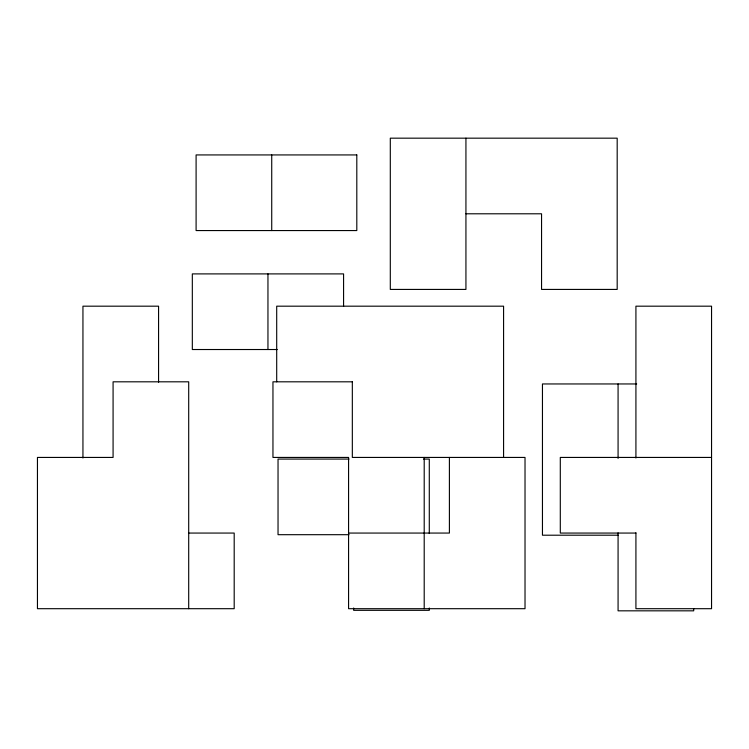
<?xml version="1.0" encoding="UTF-8"?>
<svg xmlns="http://www.w3.org/2000/svg" width="749" height="749" viewBox="0 0 749 749"><rect width="100%" height="100%" fill="white"/><g stroke="black" fill="none" stroke-linecap="round" stroke-linejoin="round"><path stroke-width="1.12" d="M465.934 213.793L541.555 213.793L541.555 289.423L617.185 289.423L617.185 138.172L390.304 138.172L390.304 289.423L465.934 289.423L465.934 138.172M277.261 349.521L192.324 349.521L192.324 273.9L343.576 273.9L343.576 306.472M636.687 383.956L542.454 383.956L542.454 535.207L618.075 535.207M711.55 457.433L560.299 457.433L560.299 533.063L635.92 533.063M349.015 459.071L278.038 459.071L278.038 534.692L349.015 534.692M423.475 459.071L429.289 459.071L429.289 533.531M188.823 533.063L234.194 533.063L234.194 608.694L37.45 608.694L37.45 457.433L113.08 457.433L113.08 381.812L188.701 381.812L188.701 608.694M348.575 533.063L449.4 533.063L449.4 457.433M693.705 608.488L693.705 610.828L618.075 610.828L618.075 532.876M635.92 458.023L635.92 306.182L711.55 306.182L711.55 608.694L635.92 608.694L635.92 532.773M618.075 383.956L618.075 458.416M503.581 457.433L503.581 306.182L276.699 306.182L276.699 381.812M429.289 607.991L429.289 610.323L353.668 610.323L353.668 607.991M424.206 457.433L424.206 608.694M271.728 154.931L271.728 230.561M267.955 273.9L267.955 349.521M158.573 382.205L158.573 306.182L82.942 306.182L82.942 458.023M356.805 154.931L196.098 154.931L196.098 230.561L356.805 230.561L356.805 154.931M352.33 381.812L272.954 381.812L272.954 457.433L348.575 457.433L348.575 608.694L525.021 608.694L525.021 457.433L352.33 457.433L352.33 381.812"/></g></svg>
